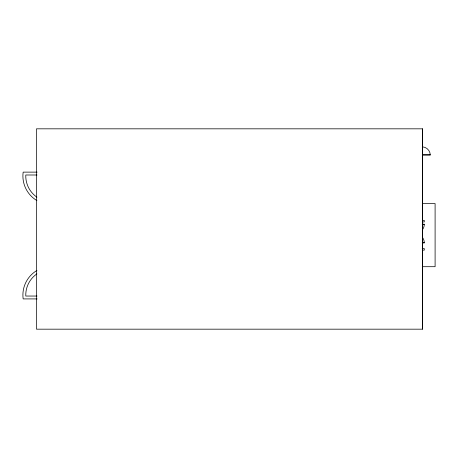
<?xml version="1.0" encoding="UTF-8"?>
<svg xmlns="http://www.w3.org/2000/svg" width="458" height="458" viewBox="0 0 458 458"><rect width="100%" height="100%" fill="white"/><g stroke="black" fill="none" stroke-linecap="round" stroke-linejoin="round"><path stroke-width="0.69" d="M422.579 329.176L422.579 128.824L36.48 128.824L36.48 329.176L422.579 329.176L422.579 128.824M422.62 154.649L430.274 154.649M422.62 155.17L430.274 155.17A8.347 8.347 0 0 0 422.551 146.846M37.132 172.128L23.163 172.128A28.533 28.533 0 0 0 36.915 200.575M37.012 174.996L25.785 174.996A25.665 25.665 0 0 0 36.909 197.169M422.579 203.564L435.1 203.564L435.1 266.699L422.579 266.699M422.579 220.39L424.274 220.39L424.274 221.958L422.259 221.958M422.259 224.174L424.274 224.174A9.389 9.389 0 0 1 422.642 229.464M422.259 224.695L424.274 224.695M422.259 242.437L424.274 242.437M422.259 242.958L424.274 242.958A9.389 9.389 0 0 0 422.642 237.668M422.184 248.568L424.274 248.568L424.274 250.131L422.579 250.131M37.012 296.045L25.785 296.045A25.665 25.665 0 0 1 36.909 273.878M37.132 298.914L23.163 298.914A28.533 28.533 0 0 1 36.915 270.472"/></g></svg>
